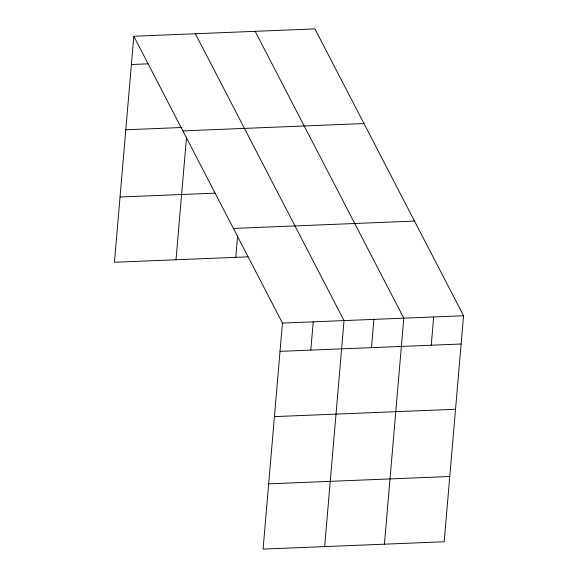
<?xml version="1.0" encoding="UTF-8"?>
<svg xmlns="http://www.w3.org/2000/svg" width="578" height="578" viewBox="0 0 578 578"><rect width="100%" height="100%" fill="white"/><g stroke="black" fill="none" stroke-linecap="round" stroke-linejoin="round"><path stroke-width="0.87" d="M133.821 36.241L282.447 323.08L263.077 549.1L444.179 541.759L463.556 315.74L314.923 28.9L133.821 36.241L114.444 262.26L248.092 256.842M176.015 259.768L186.542 137.008M235.781 257.34L237.674 235.297M310.812 350.102L313.24 321.83M324.648 546.607L344.026 320.588L195.393 33.748M371.488 347.645L373.908 319.374M384.413 544.18L403.791 318.16L255.158 31.32M431.253 345.225L433.673 316.954M131.394 64.512L148.105 63.833M125.802 129.768L182.099 127.485M182.865 130.895L363.974 123.555M120.036 197.004L215.009 193.153M233.404 228.426L414.513 221.085M282.447 323.08L463.556 315.74M280.027 351.352L461.136 344.011M274.434 416.608L455.536 409.267M268.669 483.844L449.778 476.503"/></g></svg>
